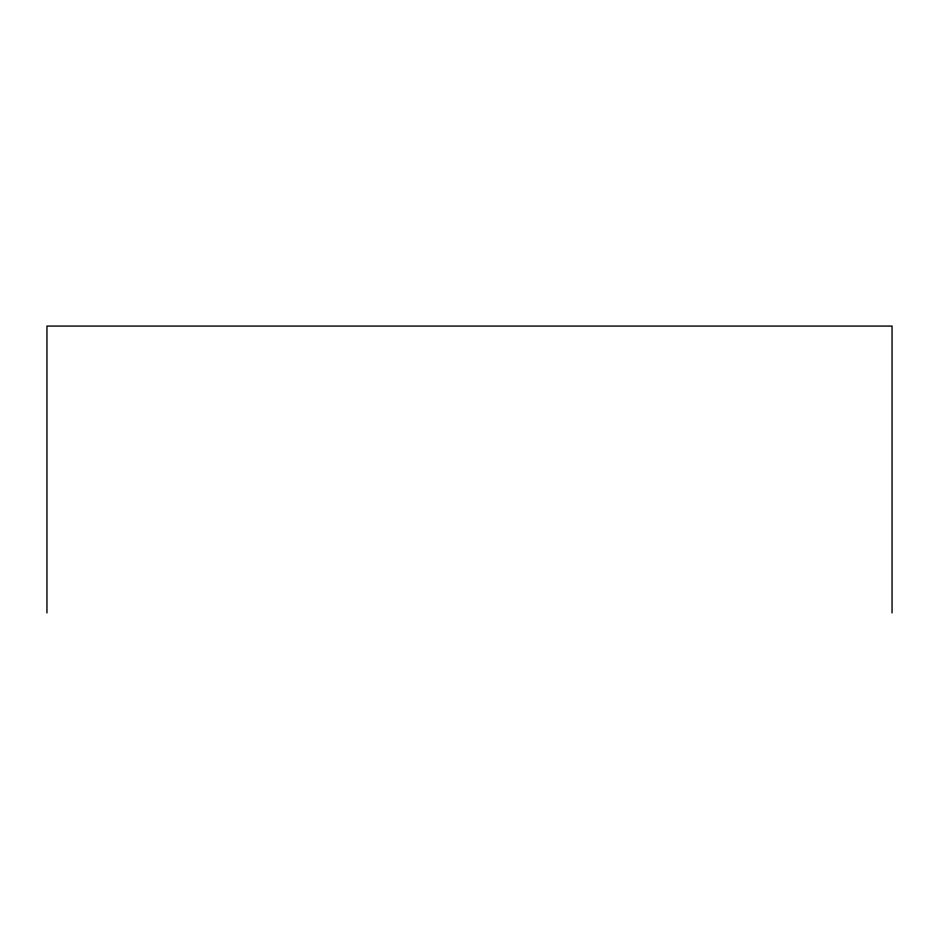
<?xml version="1.0" encoding="UTF-8"?>
<svg xmlns="http://www.w3.org/2000/svg" width="939" height="939" viewBox="0 0 939 939"><rect width="100%" height="100%" fill="white"/><g stroke="black" fill="none" stroke-linecap="round" stroke-linejoin="round"><path stroke-width="1.41" d="M892.05 612.921L892.05 326.079L46.95 326.079L46.95 612.921"/></g></svg>
